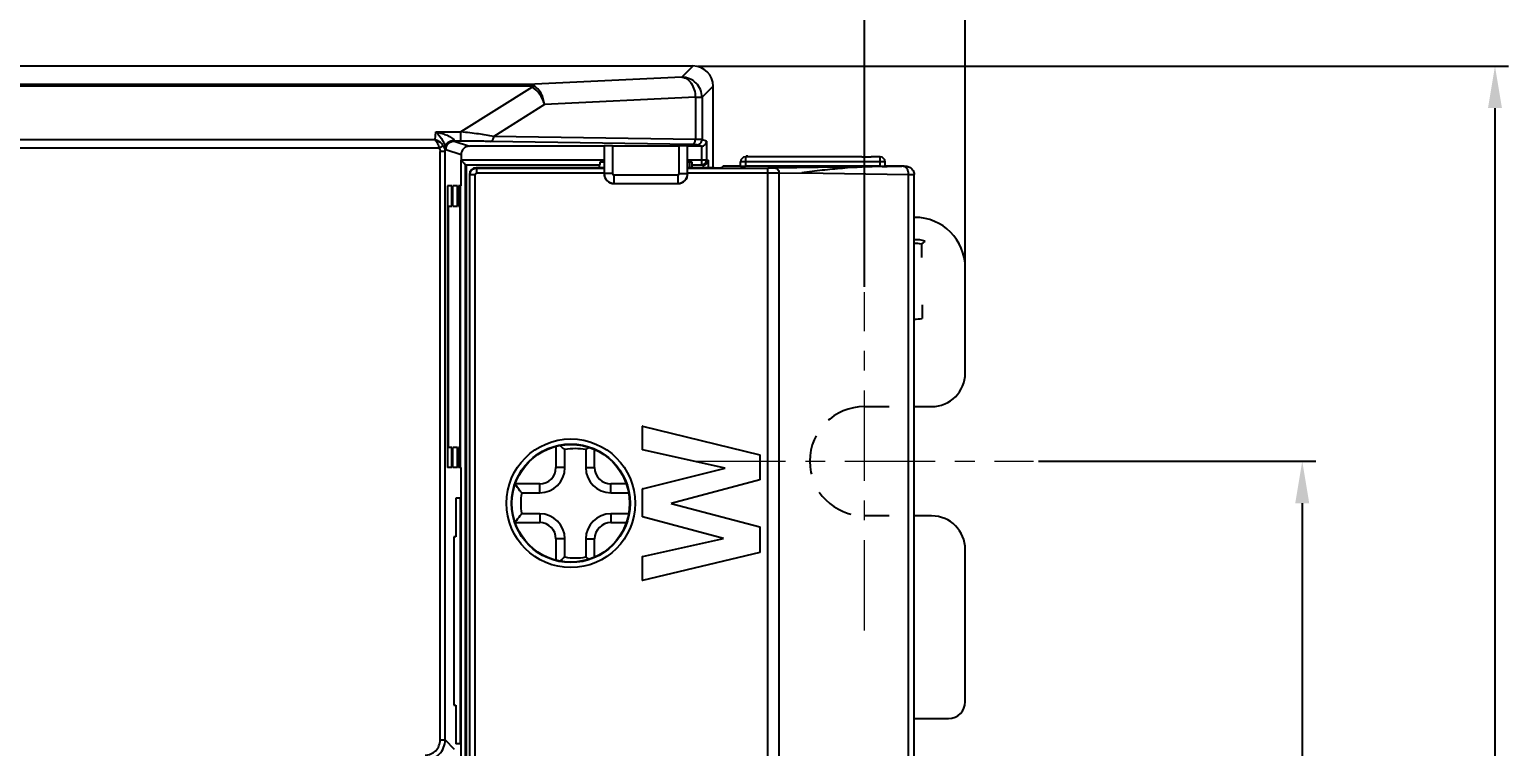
# Model space of a CAD drawing. Header units: millimetres. Extents: x 5329 to 6973, y -914 to -356.
# Drawn here: x 5763.9 to 5851.9, y -473.5 to -430.9 of the extents above; entities that cross this region are included whole.
import ezdxf

# ---------------------------------------------------------------- set-up
doc = ezdxf.new("R2010")
doc.units = ezdxf.units.MM
doc.header["$PDMODE"] = 3
doc.header["$PDSIZE"] = 1
doc.linetypes.add('CENTER', pattern=[17.8, 10.75, -2.35, 2.35, -2.35])
doc.linetypes.add('HIDDEN', pattern=[3.525, 2.35, -1.175])
doc.layers.get('0').update_dxf_attribs({"linetype": 'CONTINUOUS'})
doc.layers.get('Defpoints').update_dxf_attribs({"linetype": 'CONTINUOUS'})
doc.layers.add('3', color=112, linetype='CENTER', lineweight=15)
doc.layers.add('Dim', color=1, linetype='CONTINUOUS')
doc.styles.add('OMI-1', font='arial.ttf', dxfattribs={"oblique": 1})
doc.dimstyles.new('1', dxfattribs={"dimtxt": 4, "dimasz": 2.5, "dimexe": 0.8, "dimexo": 0.3, "dimgap": 0.5, "dimtad": 1, "dimtoh": 1, "dimdec": 1, "dimzin": 0, "dimdsep": 46, "dimtxsty": 'OMI-1', "dimcen": 0, "dimclrd": 256, "dimclre": 256, "dimclrt": 256, "dimadec": 0, "dimazin": 0, "dimtfac": 0.8, "dimtdec": 1, "dimtix": 1, "dimtmove": 0, "dimatfit": 3, "dimfxl": 1, "dimtolj": 1, "dimtzin": 0, "dimarcsym": 0})

# ---------------------------------------------------------------- blocks, each defined once
blk = doc.blocks.new('*D6078')
at = {"layer": 'Defpoints', "color": 0}
for p in [(5587.589, -413.207), (5587.589, -446.488), (5813.589, -446.488)]:
    blk.add_point(p, dxfattribs=at)
at = {"layer": 'Dim', "lineweight": -2}
for p, q in [((5587.589, -446.188), (5587.589, -412.407)), ((5813.589, -446.188), (5813.589, -412.407)), ((5811.089, -413.207), (5590.089, -413.207))]:
    blk.add_line(p, q, dxfattribs=at)
at = {"layer": 'Dim'}
for points in [[(5590.089, -412.79), (5590.089, -413.624), (5587.589, -413.207)], [(5811.089, -413.624), (5811.089, -412.79), (5813.589, -413.207)]]:
    blk.add_solid(points, dxfattribs=at)
at = {"layer": 'Dim', "insert": (5700.589, -410.665), "char_height": 4, "attachment_point": 5, "style": 'OMI-1'}
blk.add_mtext('\\A1;226.0', dxfattribs=at)
blk = doc.blocks.new('*D6079')
at = {"layer": 'Defpoints', "color": 0}
for p in [(5823.651, -456.55), (5823.651, -506.55), (5839.638, -506.55)]:
    blk.add_point(p, dxfattribs=at)
at = {"layer": 'Dim', "lineweight": -2}
for p, q in [((5823.951, -456.55), (5840.438, -456.55)), ((5839.638, -459.05), (5839.638, -504.05)), ((5823.951, -506.55), (5840.438, -506.55))]:
    blk.add_line(p, q, dxfattribs=at)
at = {"layer": 'Dim'}
for points in [[(5840.054, -459.05), (5839.221, -459.05), (5839.638, -456.55)], [(5839.221, -504.05), (5840.054, -504.05), (5839.638, -506.55)]]:
    blk.add_solid(points, dxfattribs=at)
at = {"layer": 'Dim', "insert": (5837.096, -481.55), "char_height": 4, "attachment_point": 5, "rotation": 90, "style": 'OMI-1'}
blk.add_mtext('\\A1;50.0', dxfattribs=at)
blk = doc.blocks.new('*D6088')
at = {"layer": 'Defpoints', "color": 0}
for p in [(5819.589, -402.514), (5581.589, -445.05), (5819.589, -445.05)]:
    blk.add_point(p, dxfattribs=at)
at = {"layer": 'Dim', "lineweight": -2}
for p, q in [((5581.589, -444.75), (5581.589, -401.714)), ((5819.589, -444.75), (5819.589, -401.714)), ((5584.089, -402.514), (5817.089, -402.514))]:
    blk.add_line(p, q, dxfattribs=at)
at = {"layer": 'Dim'}
for points in [[(5584.089, -402.097), (5584.089, -402.93), (5581.589, -402.514)], [(5817.089, -402.93), (5817.089, -402.097), (5819.589, -402.514)]]:
    blk.add_solid(points, dxfattribs=at)
at = {"layer": 'Dim', "insert": (5700.589, -399.97), "char_height": 4, "attachment_point": 5, "style": 'OMI-1'}
blk.add_mtext('\\A1;238.0', dxfattribs=at)
blk = doc.blocks.new('*D6094')
at = {"layer": 'Defpoints', "color": 0}
for p in [(5819.589, -413.207), (5819.589, -444.75), (5813.589, -446.488)]:
    blk.add_point(p, dxfattribs=at)
at = {"layer": 'Dim', "lineweight": -2}
for p, q in [((5813.589, -446.188), (5813.589, -412.407)), ((5819.589, -444.45), (5819.589, -412.407)), ((5811.089, -413.207), (5808.589, -413.207)), ((5813.589, -413.207), (5819.589, -413.207)), ((5822.089, -413.207), (5824.589, -413.207))]:
    blk.add_line(p, q, dxfattribs=at)
at = {"layer": 'Dim'}
for points in [[(5811.089, -413.624), (5811.089, -412.79), (5813.589, -413.207)], [(5822.089, -412.79), (5822.089, -413.624), (5819.589, -413.207)]]:
    blk.add_solid(points, dxfattribs=at)
at = {"layer": 'Dim', "insert": (5816.589, -410.665), "char_height": 4, "attachment_point": 5, "style": 'OMI-1'}
blk.add_mtext('\\A1;6.0', dxfattribs=at)
blk = doc.blocks.new('*D6095')
at = {"layer": 'Defpoints', "color": 0}
for p in [(5803.39, -433.05), (5803.389, -530.05), (5851.103, -530.05)]:
    blk.add_point(p, dxfattribs=at)
at = {"layer": 'Dim', "lineweight": -2}
for p, q in [((5803.69, -433.05), (5851.904, -433.051)), ((5851.104, -435.551), (5851.103, -527.551)), ((5803.689, -530.05), (5851.903, -530.051))]:
    blk.add_line(p, q, dxfattribs=at)
at = {"layer": 'Dim'}
for points in [[(5851.521, -435.551), (5850.688, -435.551), (5851.104, -433.051)], [(5850.686, -527.551), (5851.52, -527.551), (5851.103, -530.05)]]:
    blk.add_solid(points, dxfattribs=at)
at = {"layer": 'Dim', "insert": (5848.561, -481.55), "char_height": 4, "attachment_point": 5, "rotation": 89.99903, "style": 'OMI-1'}
blk.add_mtext('\\A1;97.0', dxfattribs=at)

msp = doc.modelspace()

# ---------------------------------------------------------------- linework, layer by layer
at = {"color": 7, "linetype": 'Continuous'}
for p, q in [((5803.39, -433.05), (5598.789, -433.05)), ((5802.729, -433.711), (5793.555, -434.144)), ((5803.39, -433.05), (5802.729, -433.711)), ((5793.555, -434.144), (5747.101, -434.144)), ((5793.555, -434.251), (5747.441, -434.251)), ((5793.821, -434.303), (5789.586, -436.973)), ((5793.555, -434.251), (5793.555, -434.144)), ((5804.589, -434.248), (5803.928, -434.909)), ((5804.589, -439.101), (5804.589, -434.248)), ((5794.549, -435.333), (5791.534, -437.234)), ((5803.532, -434.909), (5794.549, -435.333)), ((5803.532, -434.909), (5803.928, -434.909)), ((5803.532, -434.909), (5803.532, -437.422)), ((5803.928, -434.909), (5803.928, -437.433)), ((5788.06, -437.441), (5788.095, -436.973)), ((5788.095, -436.973), (5789.586, -436.973)), ((5789.586, -437.518), (5789.586, -436.973)), ((5803.532, -437.422), (5791.534, -437.234)), ((5788.06, -437.441), (5759.477, -437.441)), ((5788.296, -437.932), (5759.477, -437.932)), ((5788.541, -437.797), (5788.296, -437.932)), ((5788.645, -438.131), (5788.345, -438.131)), ((5788.345, -473.124), (5788.345, -438.132)), ((5788.645, -438.131), (5788.664, -437.87)), ((5788.645, -473.124), (5788.645, -438.131)), ((5788.688, -438.018), (5789.589, -438.318)), ((5789.586, -437.518), (5789.187, -437.518)), ((5789.187, -437.518), (5790.089, -437.819)), ((5798.089, -437.819), (5790.089, -437.819)), ((5803.331, -437.722), (5791.334, -437.534)), ((5798.089, -437.819), (5798.106, -437.801)), ((5798.106, -437.801), (5798.106, -439.447)), ((5798.606, -437.793), (5802.571, -437.793)), ((5798.606, -437.793), (5798.606, -439.447)), ((5802.571, -439.447), (5802.571, -437.793)), ((5803.071, -439.447), (5803.071, -437.801)), ((5803.901, -437.819), (5803.089, -437.819)), ((5803.885, -437.819), (5803.628, -437.733)), ((5803.901, -437.819), (5803.901, -438.92)), ((5804.2, -437.524), (5803.928, -437.433)), ((5804.2, -437.524), (5804.2, -438.62)), ((5789.589, -438.318), (5789.589, -438.62)), ((5789.589, -438.62), (5798.089, -438.62)), ((5789.589, -440.175), (5789.589, -438.65)), ((5789.86, -438.92), (5789.589, -438.65)), ((5789.643, -438.704), (5789.589, -438.65)), ((5789.693, -438.754), (5789.643, -438.704)), ((5789.812, -438.873), (5789.779, -438.84)), ((5789.838, -438.899), (5789.812, -438.873)), ((5789.854, -438.914), (5789.838, -438.899)), ((5789.86, -438.92), (5789.854, -438.914)), ((5789.86, -438.92), (5797.855, -438.92)), ((5789.86, -524.179), (5789.86, -438.92)), ((5797.829, -438.947), (5789.886, -438.947)), ((5789.886, -438.947), (5789.886, -524.153)), ((5797.829, -439.101), (5797.829, -438.947)), ((5797.86, -438.745), (5798.095, -438.745)), ((5803.083, -438.745), (5803.318, -438.745)), ((5803.089, -438.62), (5804.2, -438.62)), ((5803.189, -438.752), (5803.189, -439.101)), ((5803.322, -438.92), (5803.901, -438.92)), ((5803.995, -438.947), (5803.349, -438.947)), ((5803.349, -439.101), (5803.349, -438.947)), ((5803.901, -438.92), (5803.979, -438.947)), ((5803.995, -438.947), (5803.995, -439.101)), ((5804.2, -438.62), (5804.295, -438.652)), ((5804.295, -438.652), (5804.295, -439.101)), ((5805.177, -439), (5805.119, -439.058)), ((5806.219, -439), (5805.177, -439)), ((5814.819, -438.755), (5806.219, -438.755)), ((5806.219, -439), (5806.219, -438.755)), ((5813.439, -438.455), (5806.519, -438.455)), ((5806.519, -438.455), (5806.519, -439.005)), ((5814.519, -439.005), (5806.519, -439.005)), ((5806.589, -438.35), (5806.589, -438.455)), ((5814.643, -439.023), (5808.303, -439.122)), ((5813.444, -438.455), (5813.993, -438.455)), ((5814.519, -438.455), (5813.998, -438.455)), ((5814.519, -439.005), (5814.519, -438.455)), ((5814.819, -439), (5814.819, -438.755)), ((5815.797, -439), (5814.819, -439)), ((5815.888, -439.001), (5815.81, -439)), ((5790.089, -439.501), (5790.089, -523.598)), ((5790.089, -439.501), (5790.113, -439.525)), ((5790.413, -439.525), (5790.113, -439.525)), ((5790.113, -523.574), (5790.113, -439.525)), ((5790.413, -439.525), (5790.413, -523.574)), ((5798.095, -439.101), (5790.489, -439.101)), ((5790.513, -439.126), (5790.489, -439.101)), ((5790.513, -439.126), (5798.095, -439.126)), ((5790.513, -439.126), (5790.513, -439.425)), ((5798.096, -439.425), (5790.513, -439.425)), ((5798.606, -439.447), (5798.096, -439.447)), ((5798.689, -439.529), (5802.489, -439.529)), ((5798.689, -439.529), (5798.689, -440.04)), ((5802.489, -439.529), (5802.489, -440.04)), ((5802.571, -439.447), (5803.082, -439.447)), ((5804.658, -439.101), (5803.082, -439.101)), ((5803.082, -439.126), (5807.835, -439.126)), ((5807.835, -439.425), (5803.082, -439.425)), ((5805.008, -439.095), (5805.119, -439.058)), ((5807.835, -523.974), (5807.835, -439.126)), ((5808.504, -439.422), (5809.86, -439.401)), ((5808.504, -439.422), (5808.504, -523.677)), ((5809.86, -439.401), (5816.215, -439.501)), ((5816.215, -523.598), (5816.215, -439.501)), ((5816.546, -523.592), (5816.546, -439.507)), ((5789.034, -440.175), (5788.79, -440.175)), ((5788.79, -440.175), (5788.79, -456.925)), ((5789.034, -441.375), (5789.034, -440.175)), ((5789.385, -440.175), (5789.092, -440.175)), ((5789.092, -441.375), (5789.092, -440.175)), ((5789.385, -441.375), (5789.385, -440.175)), ((5789.589, -440.175), (5789.443, -440.175)), ((5789.443, -441.375), (5789.443, -440.175)), ((5789.56, -456.925), (5789.56, -440.175)), ((5798.689, -440.029), (5802.489, -440.029)), ((5788.79, -441.375), (5789.034, -441.375)), ((5788.852, -455.725), (5788.852, -441.375)), ((5789.092, -441.375), (5789.385, -441.375)), ((5789.443, -441.375), (5789.526, -441.375)), ((5789.526, -441.375), (5789.526, -455.725)), ((5816.546, -442.05), (5816.589, -442.05)), ((5816.982, -443.634), (5816.989, -444.432)), ((5819.589, -451.3), (5819.589, -445.05)), ((5817.017, -447.26), (5817.024, -448.057)), ((5816.546, -453.3), (5817.589, -453.3)), ((5800.377, -454.474), (5800.369, -454.463)), ((5800.377, -454.474), (5807.36, -456.17)), ((5800.377, -455.879), (5800.377, -454.474)), ((5789.034, -455.725), (5788.79, -455.725)), ((5789.034, -456.925), (5789.034, -455.725)), ((5789.385, -455.725), (5789.092, -455.725)), ((5789.092, -456.925), (5789.092, -455.725)), ((5789.385, -456.925), (5789.385, -455.725)), ((5789.526, -455.725), (5789.443, -455.725)), ((5789.443, -456.925), (5789.443, -455.725)), ((5795.239, -455.665), (5795.239, -456.928)), ((5795.768, -456.928), (5795.768, -455.86)), ((5797.01, -455.86), (5797.01, -456.928)), ((5797.539, -456.928), (5797.539, -455.858)), ((5800.377, -455.879), (5800.369, -455.886)), ((5805.296, -456.959), (5800.377, -455.879)), ((5807.36, -456.17), (5807.369, -456.163)), ((5807.36, -456.17), (5807.36, -457.655)), ((5789.034, -456.925), (5788.79, -456.925)), ((5789.385, -456.925), (5789.092, -456.925)), ((5789.589, -456.925), (5789.443, -456.925)), ((5789.589, -524.45), (5789.589, -456.925)), ((5795.768, -456.928), (5795.239, -456.928)), ((5797.01, -456.928), (5797.539, -456.928)), ((5800.377, -458.194), (5805.296, -456.959)), ((5805.296, -456.959), (5805.258, -456.96)), ((5794.268, -457.899), (5792.818, -457.899)), ((5794.268, -458.428), (5794.268, -457.899)), ((5799.419, -457.899), (5798.51, -457.899)), ((5798.51, -458.428), (5798.51, -457.899)), ((5800.377, -458.194), (5800.369, -458.187)), ((5800.377, -459.861), (5800.377, -458.194)), ((5807.36, -457.655), (5802.101, -459.056)), ((5807.36, -457.655), (5807.369, -457.662)), ((5789.563, -458.75), (5789.274, -458.75)), ((5789.274, -458.75), (5789.274, -461.05)), ((5789.563, -473.35), (5789.563, -458.75)), ((5793.199, -458.428), (5794.268, -458.428)), ((5798.51, -458.428), (5799.556, -458.428)), ((5802.101, -459.056), (5802.135, -459.056)), ((5802.101, -459.056), (5807.36, -460.452)), ((5794.268, -459.671), (5793.199, -459.671)), ((5794.268, -459.671), (5794.268, -460.2)), ((5799.556, -459.671), (5798.51, -459.671)), ((5798.51, -459.671), (5798.51, -460.2)), ((5800.377, -459.861), (5800.369, -459.868)), ((5805.214, -461.148), (5800.377, -459.861)), ((5817.589, -459.8), (5816.546, -459.8)), ((5792.818, -460.2), (5794.268, -460.2)), ((5798.51, -460.2), (5799.419, -460.2)), ((5807.36, -460.452), (5807.369, -460.446)), ((5807.36, -460.452), (5807.36, -461.972)), ((5789.274, -461.05), (5789.17, -461.05)), ((5789.17, -461.05), (5789.17, -471.05)), ((5795.768, -461.171), (5795.239, -461.171)), ((5795.239, -461.171), (5795.239, -462.434)), ((5795.768, -462.24), (5795.768, -461.171)), ((5797.01, -461.171), (5797.539, -461.171)), ((5797.01, -461.171), (5797.01, -462.24)), ((5797.539, -462.241), (5797.539, -461.171)), ((5800.377, -462.21), (5805.214, -461.148)), ((5805.214, -461.148), (5805.177, -461.148)), ((5819.589, -470.85), (5819.589, -461.8)), ((5800.377, -462.21), (5800.369, -462.203)), ((5807.36, -461.972), (5800.377, -463.639)), ((5800.377, -463.639), (5800.377, -462.21)), ((5807.36, -461.972), (5807.369, -461.978)), ((5800.377, -463.639), (5800.369, -463.65)), ((5789.17, -471.05), (5789.274, -471.05)), ((5789.274, -471.05), (5789.274, -473.35)), ((5816.546, -471.85), (5818.589, -471.85)), ((5788.345, -473.124), (5788.645, -473.124)), ((5788.645, -473.124), (5789.182, -473.661)), ((5789.563, -473.35), (5789.274, -473.35))]:
    msp.add_line(p, q, dxfattribs=at)
at = {"linetype": 'HIDDEN'}
for p, q in [((5813.589, -453.3), (5815.062, -453.3)), ((5815.062, -459.8), (5813.589, -459.8))]:
    msp.add_line(p, q, dxfattribs=at)
at = {"color": 7, "linetype": 'Continuous'}
for radius in [3.824, 3.525, 3.5]:
    msp.add_circle((5796.119, -459.05), radius, dxfattribs=at)
for centre, radius, start, end in [((5806.519, -438.755), 0.3, 90, 180), ((5814.519, -438.755), 0.3, 0, 90), ((5798.689, -439.447), 0.582, 180, 270), ((5798.689, -439.447), 0.0825, 180, 270), ((5802.489, -439.447), 0.582, 270, 0), ((5802.489, -439.447), 0.0825, 270, 0), ((5816.589, -445.05), 3, 0, 90), ((5816.589, -445.85), 2.472, 75.62898, 90.99904), ((5816.589, -445.85), 2.25, 79.94248, 91.09875), ((5816.589, -445.85), 2.25, 268.90021, 281.15921), ((5817.589, -451.3), 2, 270, 0), ((5796.389, -459.05), 3.25, 78.97861, 101.02139), ((5794.268, -456.928), 1.5, 270, 0), ((5794.268, -456.928), 0.971, 270, 0), ((5798.51, -456.928), 1.5, 180, 270), ((5798.51, -456.928), 0.971, 180, 270), ((5796.389, -459.05), 3.25, 168.97861, 191.02139), ((5794.268, -461.171), 1.5, 0, 90), ((5798.51, -461.171), 1.5, 90, 180), ((5817.589, -461.8), 2, 0, 90), ((5794.268, -461.171), 0.971, 0, 90), ((5798.51, -461.171), 0.971, 90, 180), ((5796.389, -459.05), 3.25, 258.97861, 281.02139), ((5818.589, -470.85), 1, 270, 0)]:
    msp.add_arc(centre, radius, start, end, dxfattribs=at)
at = {"color": 7, "linetype": 'HIDDEN'}
msp.add_arc((5813.589, -456.55), 3.25, 90, 270, dxfattribs=at)
at = {"color": 7, "linetype": 'Continuous'}
for centre, major_axis, ratio, start_param, end_param in [((5803.389, -434.25), (0, 1.201), 0.999411, -1.570796, 0), ((5803.387, -434.251), (0.851, 0.851), 0.997265, -0.784029, 0.784029), ((5790.09, -438.319), (0.475, -0.158), 0.998478, 1.89276, 3.462643), ((5798.606, -437.801), (0.5, 0), 0.017455, 1.570796, 3.124139), ((5802.571, -437.801), (0.5, 0), 0.017455, 0.017453, 1.570796), ((5789.605, -438.62), (0, 0.3), 0.052408, -4.712389, -4.614606), ((5797.855, -438.62), (0, 0.3), 0.017479, -3.124139, -2.000133), ((5803.322, -438.62), (0, 0.3), 0.017479, 2.000133, 3.124139), ((5806.519, -439), (0.3, 0), 0.017455, -3.141593, -1.570796), ((5814.519, -439), (0.3, 0), 0.017455, -1.570796, 0), ((5799.897, -439.25), (15.917, 0.25), 0.000737, 5.89714, 6.330133), ((5790.489, -439.501), (0.283, -0.283), 0.999695, 2.356347, 3.926839), ((5804.658, -439.095), (0.35, 0), 0.017455, -1.570796, -0.05236)]:
    msp.add_ellipse(centre, major_axis=major_axis, ratio=ratio, start_param=start_param, end_param=end_param, dxfattribs=at)
for points, knots in [([(5803.928, -434.909), (5803.927, -434.604), (5803.67, -433.968), (5803.035, -433.712), (5802.729, -433.711)], [0, 0, 0, 0, 0.500013, 1, 1, 1, 1]), ([(5802.729, -433.711), (5802.835, -433.717), (5803.06, -433.802), (5803.315, -434.082), (5803.484, -434.466), (5803.528, -434.758), (5803.532, -434.909)], [0, 0, 0, 0, 0.203686, 0.439114, 0.709359, 1, 1, 1, 1]), ([(5793.978, -434.252), (5793.949, -434.234), (5793.818, -434.166), (5793.668, -434.146), (5793.555, -434.144)], [0, 0, 0, 0, 0.23087, 1, 1, 1, 1]), ([(5793.821, -434.303), (5793.803, -434.292), (5793.718, -434.257), (5793.625, -434.251), (5793.555, -434.251)], [0, 0, 0, 0, 0.227447, 1, 1, 1, 1]), ([(5793.821, -434.303), (5793.834, -434.296), (5793.883, -434.272), (5793.937, -434.256), (5793.978, -434.252)], [0, 0, 0, 0, 0.268451, 1, 1, 1, 1]), ([(5794.549, -435.333), (5794.493, -435.116), (5794.309, -434.72), (5793.998, -434.404), (5793.821, -434.303)], [0, 0, 0, 0, 0.523037, 1, 1, 1, 1]), ([(5794.549, -435.333), (5794.537, -435.221), (5794.459, -434.817), (5794.229, -434.417), (5793.978, -434.252)], [0, 0, 0, 0, 0.273162, 1, 1, 1, 1]), ([(5788.095, -436.973), (5788.195, -436.992), (5788.395, -437.039), (5788.687, -437.135), (5788.926, -437.242), (5789.084, -437.351), (5789.156, -437.422), (5789.164, -437.463)], [0, 0, 0, 0, 0.25334, 0.510452, 0.769982, 0.896951, 1, 1, 1, 1]), ([(5788.095, -436.973), (5788.221, -437.091), (5788.395, -437.307), (5788.561, -437.588), (5788.635, -437.758), (5788.66, -437.837), (5788.664, -437.87)], [0, 0, 0, 0, 0.48135, 0.768614, 0.909011, 1, 1, 1, 1]), ([(5791.534, -437.234), (5791.236, -437.18), (5790.589, -437.079), (5789.938, -437.001), (5789.586, -436.973)], [0, 0, 0, 0, 0.461888, 1, 1, 1, 1]), ([(5791.334, -437.534), (5791.389, -437.533), (5791.508, -437.439), (5791.534, -437.307), (5791.534, -437.234)], [0, 0, 0, 0, 0.432412, 1, 1, 1, 1]), ([(5788.541, -437.797), (5788.513, -437.755), (5788.385, -437.598), (5788.204, -437.485), (5788.06, -437.441)], [0, 0, 0, 0, 0.254523, 1, 1, 1, 1]), ([(5788.06, -437.441), (5788.113, -437.504), (5788.206, -437.664), (5788.269, -437.836), (5788.296, -437.932)], [0, 0, 0, 0, 0.451319, 1, 1, 1, 1]), ([(5788.664, -437.87), (5788.668, -437.763), (5788.802, -437.537), (5789.041, -437.466), (5789.164, -437.463)], [0, 0, 0, 0, 0.465508, 1, 1, 1, 1]), ([(5788.664, -437.87), (5788.666, -437.891), (5788.669, -437.926), (5788.674, -437.974), (5788.68, -438), (5788.684, -438.017), (5788.688, -438.018)], [0, 0, 0, 0, 0.412901, 0.720054, 0.915581, 1, 1, 1, 1]), ([(5788.688, -438.018), (5788.688, -437.891), (5788.794, -437.625), (5789.06, -437.519), (5789.187, -437.518)], [0, 0, 0, 0, 0.500215, 1, 1, 1, 1]), ([(5789.164, -437.463), (5789.166, -437.477), (5789.17, -437.494), (5789.181, -437.518), (5789.187, -437.518)], [0, 0, 0, 0, 0.684346, 1, 1, 1, 1]), ([(5791.334, -437.534), (5791.205, -437.532), (5790.622, -437.524), (5790.04, -437.518), (5789.586, -437.518)], [0, 0, 0, 0, 0.221495, 1, 1, 1, 1]), ([(5803.331, -437.722), (5803.387, -437.721), (5803.506, -437.628), (5803.532, -437.495), (5803.532, -437.422)], [0, 0, 0, 0, 0.432412, 1, 1, 1, 1]), ([(5803.628, -437.733), (5803.62, -437.73), (5803.59, -437.73), (5803.492, -437.724), (5803.402, -437.723), (5803.331, -437.722)], [0, 0, 0, 0, 0.089706, 0.291966, 1, 1, 1, 1]), ([(5803.928, -437.433), (5803.916, -437.43), (5803.877, -437.43), (5803.746, -437.424), (5803.626, -437.423), (5803.532, -437.422)], [0, 0, 0, 0, 0.08949, 0.291741, 1, 1, 1, 1]), ([(5803.628, -437.733), (5803.704, -437.733), (5803.864, -437.669), (5803.928, -437.51), (5803.928, -437.433)], [0, 0, 0, 0, 0.499785, 1, 1, 1, 1]), ([(5803.885, -437.819), (5803.971, -437.819), (5804.131, -437.748), (5804.197, -437.593), (5804.2, -437.524)], [0, 0, 0, 0, 0.553356, 1, 1, 1, 1]), ([(5803.901, -438.92), (5803.977, -438.92), (5804.136, -438.856), (5804.2, -438.697), (5804.2, -438.62)], [0, 0, 0, 0, 0.499785, 1, 1, 1, 1]), ([(5803.979, -438.947), (5804.065, -438.947), (5804.226, -438.875), (5804.291, -438.721), (5804.295, -438.652)], [0, 0, 0, 0, 0.553356, 1, 1, 1, 1]), ([(5814.643, -439.023), (5813.854, -439.037), (5812.665, -439.088), (5811.073, -439.249), (5810.268, -439.351), (5809.86, -439.401)], [0, 0, 0, 0, 0.492929, 0.743065, 1, 1, 1, 1]), ([(5815.888, -439.001), (5815.896, -439.001), (5815.927, -439.002), (5815.957, -439.002), (5815.979, -439.003)], [0, 0, 0, 0, 0.273946, 1, 1, 1, 1]), ([(5816.215, -439.501), (5816.215, -439.437), (5816.201, -439.314), (5816.134, -439.151), (5816.028, -439.034), (5815.932, -439.002), (5815.888, -439.001)], [0, 0, 0, 0, 0.293511, 0.563386, 0.796566, 1, 1, 1, 1]), ([(5815.979, -439.003), (5816.022, -439.004), (5816.143, -439.006), (5816.339, -439.078), (5816.505, -439.263), (5816.546, -439.427), (5816.546, -439.507)], [0, 0, 0, 0, 0.152159, 0.427649, 0.713417, 1, 1, 1, 1]), ([(5790.113, -439.525), (5790.113, -439.423), (5790.199, -439.211), (5790.411, -439.126), (5790.513, -439.126)], [0, 0, 0, 0, 0.499996, 1, 1, 1, 1]), ([(5790.413, -439.525), (5790.413, -439.5), (5790.435, -439.447), (5790.488, -439.425), (5790.513, -439.425)], [0, 0, 0, 0, 0.500253, 1, 1, 1, 1]), ([(5798.096, -439.447), (5798.096, -439.598), (5798.222, -439.913), (5798.538, -440.04), (5798.689, -440.04)], [0, 0, 0, 0, 0.500335, 1, 1, 1, 1]), ([(5802.489, -440.04), (5802.64, -440.04), (5802.955, -439.913), (5803.082, -439.598), (5803.082, -439.447)], [0, 0, 0, 0, 0.500196, 1, 1, 1, 1]), ([(5808.303, -439.122), (5808.269, -439.123), (5808.113, -439.125), (5807.957, -439.126), (5807.835, -439.126)], [0, 0, 0, 0, 0.219101, 1, 1, 1, 1]), ([(5808.504, -439.422), (5808.455, -439.423), (5808.232, -439.425), (5808.009, -439.425), (5807.835, -439.425)], [0, 0, 0, 0, 0.219098, 1, 1, 1, 1]), ([(5808.303, -439.122), (5808.33, -439.123), (5808.387, -439.143), (5808.452, -439.213), (5808.493, -439.31), (5808.503, -439.384), (5808.504, -439.422)], [0, 0, 0, 0, 0.20319, 0.437072, 0.707341, 1, 1, 1, 1]), ([(5816.215, -439.501), (5816.261, -439.501), (5816.327, -439.502), (5816.408, -439.503), (5816.456, -439.504), (5816.493, -439.505), (5816.522, -439.504), (5816.534, -439.508), (5816.546, -439.506), (5816.546, -439.507)], [0, 0, 0, 0, 0.422388, 0.59488, 0.738464, 0.851788, 0.933619, 0.983142, 1, 1, 1, 1]), ([(5816.982, -443.634), (5817, -443.619), (5817.073, -443.558), (5817.147, -443.498), (5817.202, -443.455)], [0, 0, 0, 0, 0.252746, 1, 1, 1, 1]), ([(5795.768, -455.86), (5795.742, -455.839), (5795.642, -455.757), (5795.54, -455.677), (5795.463, -455.618)], [0, 0, 0, 0, 0.252577, 1, 1, 1, 1]), ([(5797.01, -455.86), (5797.024, -455.848), (5797.081, -455.801), (5797.138, -455.756), (5797.181, -455.722)], [0, 0, 0, 0, 0.25151, 1, 1, 1, 1]), ([(5793.199, -458.428), (5793.165, -458.387), (5793.031, -458.222), (5792.903, -458.054), (5792.809, -457.927)], [0, 0, 0, 0, 0.254011, 1, 1, 1, 1]), ([(5793.199, -459.671), (5793.165, -459.712), (5793.031, -459.877), (5792.903, -460.045), (5792.809, -460.172)], [0, 0, 0, 0, 0.25401, 1, 1, 1, 1]), ([(5795.768, -462.24), (5795.742, -462.261), (5795.642, -462.343), (5795.54, -462.423), (5795.463, -462.482)], [0, 0, 0, 0, 0.252579, 1, 1, 1, 1]), ([(5797.01, -462.24), (5797.024, -462.251), (5797.081, -462.298), (5797.138, -462.344), (5797.181, -462.378)], [0, 0, 0, 0, 0.251508, 1, 1, 1, 1]), ([(5787.446, -474.322), (5787.752, -474.322), (5788.389, -474.066), (5788.644, -473.429), (5788.645, -473.124)], [0, 0, 0, 0, 0.500164, 1, 1, 1, 1]), ([(5787.446, -474.022), (5787.676, -474.022), (5788.154, -473.831), (5788.345, -473.353), (5788.345, -473.124)], [0, 0, 0, 0, 0.500164, 1, 1, 1, 1])]:
    msp.add_open_spline(points, degree=3, knots=knots, dxfattribs=at)
for points in [[(5788.296, -437.932), (5788.329, -437.992), (5788.345, -438.063), (5788.345, -438.132)], [(5788.645, -438.131), (5788.643, -438.015), (5788.606, -437.894), (5788.541, -437.797)]]:
    msp.add_open_spline(points, degree=3, dxfattribs=at)
at = {"layer": '3', "linetype": 'CENTER', "ltscale": 0.5}
for p, q in [((5813.589, -466.611), (5813.589, -446.488)), ((5803.527, -456.55), (5823.651, -456.55))]:
    msp.add_line(p, q, dxfattribs=at)

# ---------------------------------------------------------------- dimensions: what is measured, and where the dimension line sits
at = {"layer": 'Dim'}
for base, p1, p2, picture, middle in [((5819.589, -402.514), (5581.589, -445.05), (5819.589, -445.05), '*D6088', (5700.589, -399.97)), ((5587.589, -413.207), (5813.589, -446.488), (5587.589, -446.488), '*D6078', (5700.589, -410.665)), ((5819.589, -413.207), (5813.589, -446.488), (5819.589, -444.75), '*D6094', (5816.589, -410.665))]:
    dim = msp.add_linear_dim(base=base, p1=p1, p2=p2, dimstyle='1', dxfattribs=at)
    dim.commit()
    dim.dimension.update_dxf_attribs({"geometry": picture, "text_midpoint": middle})
dim = msp.add_aligned_dim(p1=(5803.39, -433.05), p2=(5803.389, -530.05), distance=47.714, dimstyle='1', dxfattribs=at)
dim.commit()
dim.dimension.update_dxf_attribs({"geometry": '*D6095', "text_midpoint": (5848.561, -481.55)})
dim = msp.add_linear_dim(base=(5839.638, -506.55), p1=(5823.651, -456.55), p2=(5823.651, -506.55), angle=90, dimstyle='1', dxfattribs=at)
dim.commit()
dim.dimension.update_dxf_attribs({"geometry": '*D6079', "text_midpoint": (5837.096, -481.55)})

doc.saveas('drawing.dxf')
